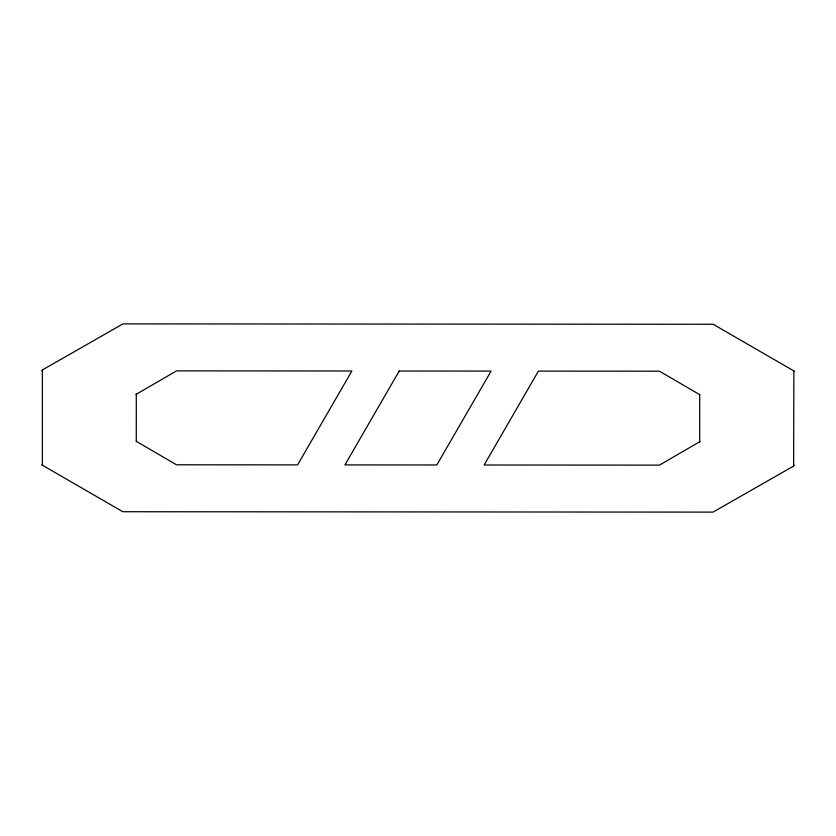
<?xml version="1.0" encoding="UTF-8"?>
<svg xmlns="http://www.w3.org/2000/svg" width="836" height="836" viewBox="0 0 836 836"><rect width="100%" height="100%" fill="white"/><g stroke="black" fill="none" stroke-linecap="round" stroke-linejoin="round"><path stroke-width="1.25" d="M41.863 370.965L42.375 369.951L122.965 323.887L713.192 324.274L794.2 371.132L793.625 371.205M136.028 394.414L176.584 370.87L351.893 370.996L297.585 464.879L176.5 464.795L136.299 441.324M699.722 394.676L659.5 371.205L538.415 371.121L484.128 465.004L659.447 465.13L699.972 441.586M42.375 464.795L41.8 464.868L122.84 511.726L713.066 512.113L793.646 466.049L794.137 465.035M793.866 371.174L793.625 466.049M699.722 394.467L699.722 442.087M136.299 393.913L136.278 441.533M42.385 369.951L42.385 465.203M399.211 371.027L344.913 464.91L436.82 464.973L491.108 371.09L399.2 371.027"/></g></svg>
